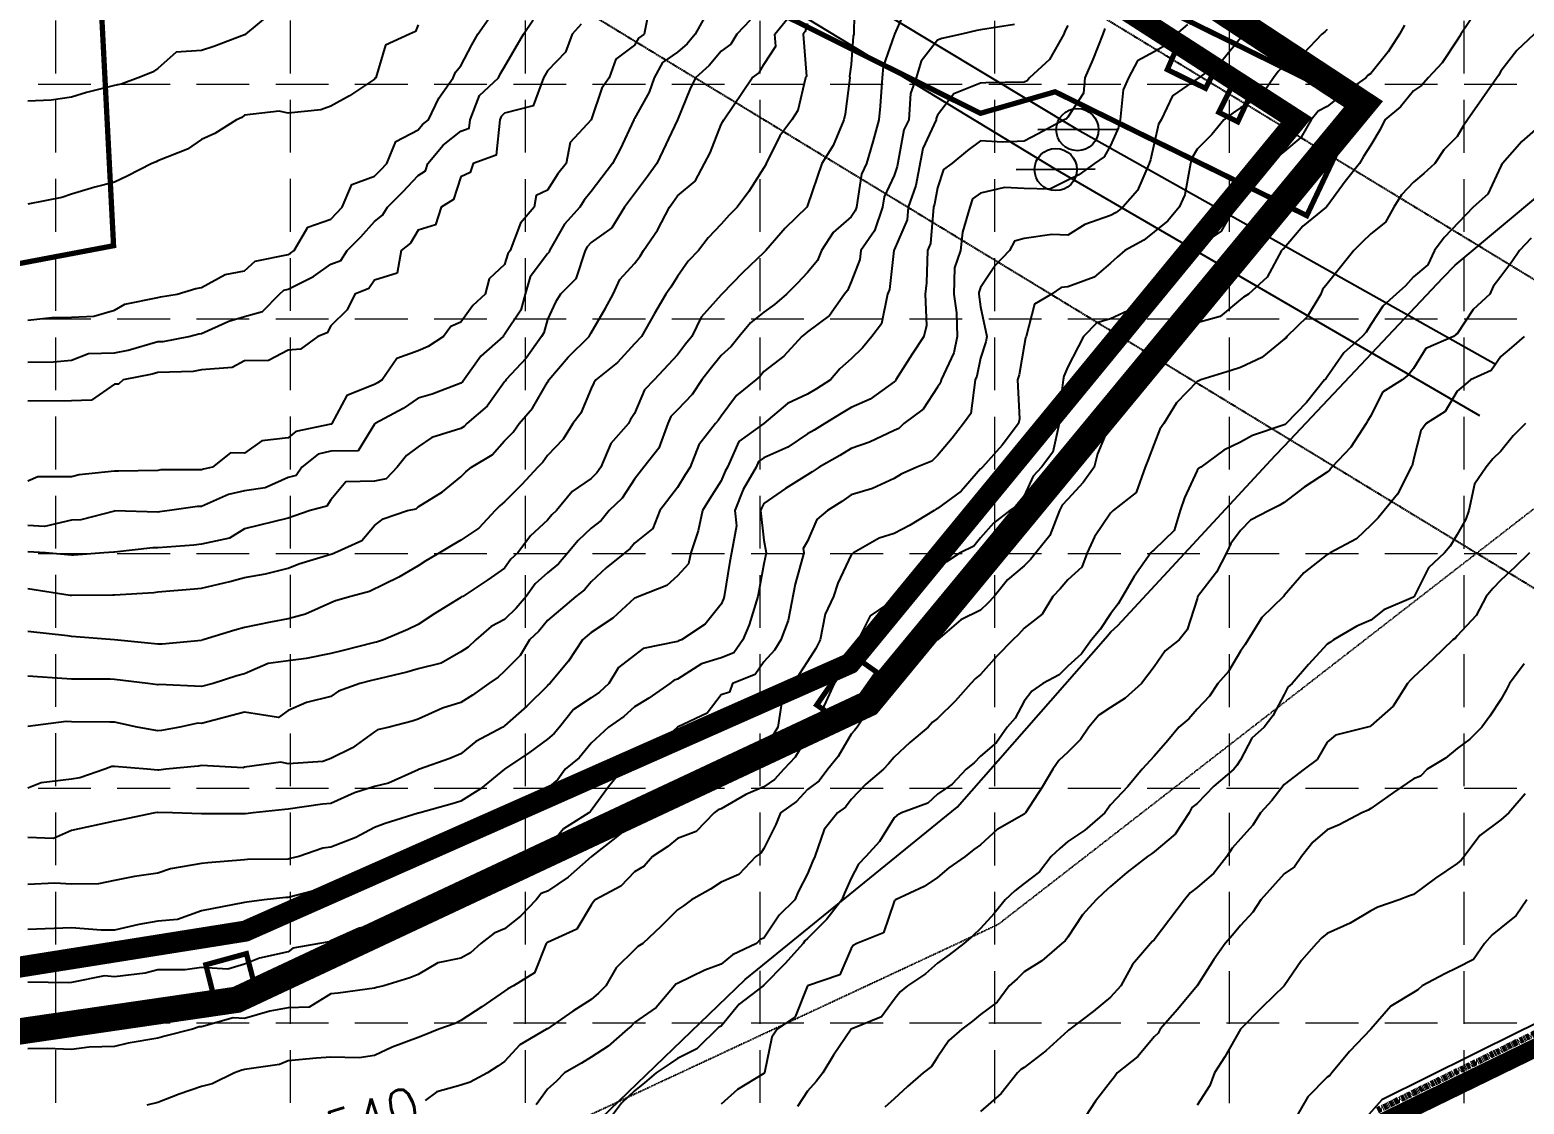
# Model space of a CAD drawing. Header units: inches. Extents: x 8135 to 11700, y -938 to 4760.
# Drawn here: x 10086 to 10652, y 1881 to 2288 of the extents above; entities that cross this region are included whole.
import ezdxf
from ezdxf.enums import TextEntityAlignment as Align

# ---------------------------------------------------------------- set-up
doc = ezdxf.new("R2010")
doc.units = ezdxf.units.IN
doc.header["$MEASUREMENT"] = 0
for name, pattern in [('DASHED', [0.75, 0.5, -0.25]), ('DASHED2', [0.375, 0.25, -0.125]), ('DOT2', [0.125, 0, -0.125]), ('HIDDEN', [0.375, 0.25, -0.125]), ('HIDDEN2', [0.1875, 0.125, -0.0625]), ('PHANTOM', [2.5, 1.25, -0.25, 0.25, -0.25, 0.25, -0.25])]:
    doc.linetypes.add(name, pattern=pattern)
for name, color, linetype in [('537-CONTOUR', 6, 'Continuous'), ('BNDY', 1, 'PHANTOM'), ('EC', 35, 'DASHED'), ('ESMT 1022-369', 7, 'HIDDEN'), ('EXCAVATION-LIMITS-W&M', 3, 'DOT2'), ('FENCE', 8, 'FENCELINE3'), ('FINAL-REMEDIATION-2-27-07', 31, 'HIDDEN2'), ('freeze', 7, 'Continuous'), ('GRID', 254, 'HIDDEN'), ('HATCH-1', 150, 'DASHED2'), ('LIMITS OF DISTURBANCE', 1, 'HIDDEN'), ('PH1-BNDY', 1, 'PHANTOM'), ('XCONC', 8, 'Continuous'), ('XELEC', 7, 'DASHED')]:
    doc.layers.add(name, color=color, linetype=linetype)
doc.styles.get("Standard").update_dxf_attribs({"font": 'ARIAL.TTF'})
doc.styles.add('Style-simple', font='simple.shx')
doc.linetypes.add('FENCELINE3', pattern='A,0.8,-0.1,["X",Standard,S=0.1,R=0,X=-0.05,Y=-0.05],-0.1', length=1)

# ---------------------------------------------------------------- blocks, each defined once
blk = doc.blocks.new('pp')
at = {"linetype": 'Continuous'}
blk.add_line((1.871, 0), (-1.871, 0), dxfattribs=at)
blk.add_circle((0, 0), 1, dxfattribs=at)

msp = doc.modelspace()

# ---------------------------------------------------------------- linework, layer by layer
msp.add_line((10164.01, 1920.1), (10162.93, 1923.95))
at = {"layer": '537-CONTOUR', "elevation": 537, "flags": 128}
msp.add_lwpolyline([(10288.4, 1862.07), (10356.49, 1927.77), (10361.21, 1931.59), (10436.81, 1993.09), (10493.03, 2057.08), (10495.05, 2059.48), (10497.64, 2061.93), (10522.88, 2089.17), (10557.28, 2126.29), (10560.77, 2129.99), (10620.76, 2193.54), (10625.37, 2198.33), (10691.84, 2253.86)], dxfattribs=at)
at = {"layer": 'BNDY', "lineweight": 200}
msp.add_line((10596.13, 1878.32), (11166.24, 2156.84), dxfattribs=at)
at = {"layer": 'EC', "color": 35, "linetype": 'Continuous'}
for p, q in [((10654.23, 2208.67, 537), (10649.82, 2203.91, 537)), ((10649.82, 2203.91, 537), (10646.83, 2199.69, 537)), ((10646.83, 2199.69, 537), (10642.67, 2194.1, 537)), ((10639.8, 2190.29, 537), (10638.48, 2187.41, 537)), ((10642.67, 2194.1, 537), (10639.8, 2190.29, 537)), ((10638.48, 2187.41, 537), (10632.17, 2181.59, 537)), ((10632.17, 2181.59, 537), (10626.17, 2172.43, 537)), ((10624.84, 2171.41, 537), (10614.27, 2166.81, 537)), ((10625.59, 2171.97, 537), (10624.84, 2171.41, 537)), ((10626.17, 2172.43, 537), (10625.59, 2171.97, 537)), ((10614.27, 2166.81, 537), (10609.67, 2159.21, 537)), ((10607.76, 2156.85, 537), (10605.34, 2154.91, 537)), ((10609.67, 2159.21, 537), (10607.76, 2156.85, 537)), ((10597.93, 2150.33, 537), (10593.42, 2141.3, 537)), ((10605.34, 2154.91, 537), (10597.93, 2150.33, 537)), ((10592.31, 2139.52, 537), (10591.67, 2138.41, 537)), ((10593.42, 2141.3, 537), (10592.31, 2139.52, 537)), ((10591.67, 2138.41, 537), (10585.94, 2129.4, 537)), ((10585.94, 2129.4, 537), (10578.72, 2121.91, 537)), ((10576.92, 2119.97, 537), (10568.22, 2114.25, 537)), ((10578, 2120.83, 537), (10576.92, 2119.97, 537)), ((10578.72, 2121.91, 537), (10578, 2120.83, 537)), ((10568.22, 2114.25, 537), (10560.67, 2108.5, 537)), ((10554.96, 2105.41, 537), (10547.87, 2101.83, 537)), ((10558.77, 2107.31, 537), (10554.96, 2105.41, 537)), ((10560.67, 2108.5, 537), (10558.77, 2107.31, 537)), ((10547.87, 2101.83, 537), (10544.17, 2097.85, 537)), ((10544.17, 2097.85, 537), (10540.49, 2092.99, 537)), ((10538.86, 2089.41, 537), (10535.01, 2082.08, 537)), ((10540.49, 2092.99, 537), (10538.86, 2089.41, 537)), ((10535.01, 2082.08, 537), (10527.86, 2072.73, 537)), ((10527.67, 2071.99, 537), (10523.94, 2060.2, 537)), ((10527.86, 2072.73, 537), (10527.67, 2071.99, 537)), ((10523.94, 2060.2, 537), (10520.94, 2056.41, 537)), ((10520.94, 2056.41, 537), (10515.53, 2052.24, 537)), ((10515.53, 2052.24, 537), (10511.42, 2046.26, 537)), ((10511.42, 2046.26, 537), (10506.66, 2039.91, 537)), ((10506.66, 2039.91, 537), (10500.47, 2034.36, 537)), ((10500.47, 2034.36, 537), (10494.92, 2030.8, 537)), ((10490.49, 2027.91, 537), (10486.66, 2023.41, 537)), ((10494.92, 2030.8, 537), (10490.49, 2027.91, 537)), ((10486.66, 2023.41, 537), (10483.48, 2018.68, 537)), ((10483.48, 2018.68, 537), (10478.67, 2013.94, 537)), ((10475.31, 2010.68, 537), (10473.08, 2007.41, 537)), ((10478.67, 2013.94, 537), (10475.31, 2010.68, 537)), ((10473.08, 2007.41, 537), (10468.95, 2000.64, 537)), ((10468.95, 2000.64, 537), (10462.74, 1990.91, 537)), ((10462.17, 1990.39, 537), (10451.94, 1984.64, 537)), ((10462.44, 1990.65, 537), (10462.17, 1990.39, 537)), ((10462.74, 1990.91, 537), (10462.44, 1990.65, 537)), ((10451.94, 1984.64, 537), (10445.67, 1978.85, 537)), ((10443.15, 1976.98, 537), (10439.84, 1974.41, 537)), ((10445.67, 1978.85, 537), (10443.15, 1976.98, 537)), ((10433.7, 1970.07, 537), (10429.42, 1966.48, 537)), ((10439.84, 1974.41, 537), (10433.7, 1970.07, 537)), ((10429.42, 1966.48, 537), (10424.3, 1963.03, 537)), ((10413.51, 1957.91, 537), (10413.14, 1957.69, 537)), ((10424.3, 1963.03, 537), (10413.51, 1957.91, 537)), ((10412.92, 1957.3, 537), (10408.9, 1945.5, 537)), ((10413.14, 1957.69, 537), (10412.92, 1957.3, 537)), ((10398.84, 1941.41, 537), (10397.39, 1940.71, 537)), ((10408.9, 1945.5, 537), (10398.84, 1941.41, 537)), ((10396.67, 1939.58, 537), (10392.45, 1929.51, 537)), ((10397.39, 1940.71, 537), (10396.67, 1939.58, 537)), ((10380.17, 1925.41, 537), (10375.43, 1913.66, 537)), ((10392.45, 1929.51, 537), (10380.17, 1925.41, 537)), ((10375.43, 1913.66, 537), (10368.6, 1908.91, 537)), ((10368.6, 1908.91, 537), (10366.63, 1905.96, 537)), ((10366.63, 1905.96, 537), (10363.88, 1892.41, 537)), ((10363.67, 1892.18, 537), (10353.64, 1886.1, 537)), ((10363.8, 1892.28, 537), (10363.67, 1892.18, 537)), ((10363.88, 1892.41, 537), (10363.8, 1892.28, 537)), ((10353.64, 1886.1, 537), (10347.42, 1880.51, 537))]:
    msp.add_line(p, q, dxfattribs=at)
at = {"layer": 'EC', "color": 35, "linetype": 'Continuous', "flags": 128}
for points, elevation in [([(10397.89, 2301.18), (10397.75, 2285.91), (10397.46, 2285.11), (10396.67, 2274.36), (10396.11, 2269.98), (10396.17, 2269.41), (10394.44, 2255.57), (10393.95, 2253.41), (10389.9, 2243.69), (10385.6, 2236.91), (10380.17, 2221.02), (10380.02, 2220.57), (10379.92, 2220.41), (10371.67, 2212.41), (10364.38, 2203.91), (10364.04, 2203.55), (10363.67, 2203.18), (10355.61, 2195.6), (10347.67, 2187.41), (10347.53, 2187.3), (10347.42, 2187.17), (10339.86, 2178.74), (10336.31, 2171.41), (10333.92, 2168.41), (10330.92, 2164.46), (10322.1, 2154.91), (10318.36, 2151.16), (10314.67, 2142.19), (10313.15, 2139.94), (10312.38, 2138.41), (10305.7, 2130.88), (10301.82, 2121.91), (10300.38, 2119.7), (10298.17, 2117.6), (10290.98, 2112.61), (10285.1, 2105.41), (10283.36, 2103.77), (10281.67, 2101.73), (10275.2, 2095.79), (10270.51, 2089.41), (10267.81, 2086.99), (10265.42, 2083.61), (10259.14, 2079.2), (10249.58, 2072.91), (10249.15, 2072.69), (10248.92, 2072.49), (10239.04, 2066.44), (10232.67, 2062.27), (10228.77, 2060.32), (10219.57, 2056.41), (10216.98, 2055.61), (10216.17, 2055.42), (10203.74, 2052.34), (10199.67, 2051.29), (10190.32, 2049.41), (10183.42, 2048.5), (10175.88, 2047.45), (10166.92, 2043.61), (10164.02, 2042.86), (10155.01, 2039.91), (10150.67, 2038.79), (10134.61, 2039.47), (10134.17, 2039.38), (10130.37, 2039.91), (10117.67, 2041.41), (10116.08, 2041.53), (10101.42, 2041.53), (10099.61, 2041.72), (10084.92, 2042.63)], 549), ([(10418.09, 2297.25), (10413.11, 2285.91), (10413.03, 2285.81), (10412.92, 2285.48), (10408.75, 2273.65), (10408.44, 2269.41), (10407.62, 2258.63), (10407.14, 2253.41), (10404.9, 2245.06), (10402.55, 2236.91), (10400.65, 2232.87), (10398.64, 2220.41), (10398.14, 2218.92), (10396.67, 2216.74), (10389.84, 2210.74), (10385.46, 2203.91), (10383.93, 2200.16), (10380.17, 2195.66), (10376.17, 2191.41), (10372.17, 2187.41), (10367.71, 2183.49), (10363.67, 2180.58), (10358.51, 2176.49), (10354.25, 2171.41), (10351.18, 2167.59), (10347.42, 2164.22), (10343.3, 2159.04), (10340.16, 2154.91), (10336.46, 2149.38), (10330.92, 2143.64), (10328.33, 2141.04), (10327.25, 2138.41), (10323.89, 2129.06), (10318.22, 2121.91), (10314.67, 2117.3), (10309.97, 2110.11), (10305.05, 2105.41), (10302.02, 2101.68), (10298.17, 2098.74), (10293.3, 2094.13), (10289.39, 2089.41), (10285.87, 2085.21), (10281.67, 2081.86), (10276.99, 2077.66), (10273.63, 2072.91), (10269.85, 2068.42), (10265.42, 2064.16), (10260.3, 2061.54), (10254.58, 2056.41), (10251.66, 2053.68), (10248.92, 2051.86), (10241.4, 2047.55), (10232.67, 2045.46), (10228.43, 2044.15), (10216.17, 2041.32), (10215.04, 2041.04), (10210.67, 2039.91), (10202.59, 2036.99), (10199.67, 2034.98), (10190.47, 2032.75), (10183.42, 2029.67), (10179.79, 2027.04), (10166.92, 2029), (10150.67, 2024.81), (10149.21, 2024.87), (10142.42, 2023.41), (10135.56, 2022.07), (10134.17, 2021.93), (10126.32, 2023.41), (10117.67, 2025.21), (10115.9, 2025.21), (10101.42, 2025.35), (10099.36, 2025.47), (10084.92, 2023.6)], 548), ([(10320.46, 2296.53), (10318.29, 2285.91), (10316.14, 2284.43), (10314.67, 2281.79), (10307.6, 2276.48), (10305.02, 2269.41), (10302.3, 2265.41), (10298.17, 2253.41), (10290.22, 2244.86), (10288.77, 2236.91), (10285.65, 2232.93), (10281.67, 2226.76), (10277.35, 2224.8), (10276.6, 2220.41), (10271.42, 2214.32), (10267.53, 2203.91), (10266.62, 2202.69), (10265.42, 2198.66), (10259.6, 2193.23), (10258.14, 2187.41), (10253.37, 2183.1), (10248.92, 2176.74), (10245.06, 2175.21), (10242.36, 2171.41), (10236.43, 2167.59), (10232.67, 2165.97), (10224.57, 2163.02), (10219.04, 2154.91), (10217.33, 2153.75), (10216.17, 2153.13), (10205.64, 2148.95), (10200, 2138.41), (10199.88, 2138.21), (10199.67, 2138.2), (10186.44, 2135.35), (10183.42, 2132.96), (10173.55, 2131.78), (10166.92, 2127.18), (10161.66, 2127.26), (10154.87, 2121.91), (10151.43, 2121.14), (10150.67, 2120.8), (10135.28, 2120.8), (10134.17, 2120.64), (10119.23, 2120.35), (10117.67, 2120.4), (10104.27, 2119.02), (10101.42, 2118.18), (10088.65, 2118.18), (10084.92, 2116.5)], 554), ([(10553.15, 2293.43), (10545.51, 2285.91), (10544.85, 2285.23), (10544.17, 2284.32), (10537.43, 2276.15), (10528.35, 2269.41), (10527.94, 2269.15), (10527.67, 2268.95), (10518.37, 2262.57), (10514.06, 2253.41), (10513.06, 2251.75), (10511.42, 2244.47), (10510.08, 2238.25), (10509.49, 2236.91), (10505.14, 2226.69), (10499.57, 2220.41), (10497.03, 2218.31), (10494.92, 2217.17), (10485.2, 2213.79), (10478.67, 2209.73), (10472.64, 2209.95), (10462.17, 2208.49), (10458.59, 2207.5), (10456.58, 2203.91), (10451.27, 2198.31), (10445.67, 2189.92), (10445.03, 2188.06), (10445.02, 2187.41), (10445.67, 2182.54), (10448.03, 2171.41), (10447.69, 2169.39), (10445.67, 2163.16), (10444.28, 2156.32), (10443.61, 2154.91), (10442.01, 2142.13), (10439.25, 2138.41), (10434.88, 2132.87), (10429.42, 2126.34), (10427.19, 2124.14), (10421.61, 2121.91), (10415.59, 2119.25), (10412.92, 2117.57), (10404.73, 2113.73), (10396.67, 2111.36), (10393.19, 2108.89), (10387.7, 2105.41), (10383.63, 2102.06), (10380.17, 2093.85), (10378.46, 2091.08), (10378.75, 2089.41), (10375.49, 2077.59), (10372.82, 2063.77), (10370.09, 2056.41), (10367.59, 2052.49), (10363.67, 2048.16), (10360.28, 2043.36), (10351.7, 2039.91), (10350.63, 2036.65), (10347.42, 2035.57), (10342.13, 2028.7), (10330.92, 2023.41), (10322.52, 2015.69), (10314.67, 2011.62), (10310.15, 2007.41), (10304.8, 2000.79), (10298.17, 1991.79), (10297.81, 1991.28), (10297.36, 1990.91), (10287.77, 1984.81), (10281.67, 1977.43), (10280, 1976.11), (10276.12, 1974.41), (10268.19, 1971.6), (10265.42, 1967.96), (10258.86, 1964.48), (10248.92, 1957.91), (10234.94, 1955.61), (10232.67, 1955.08), (10223.56, 1950.52), (10216.17, 1948.45), (10210.34, 1947.24), (10199.67, 1942.38), (10199.01, 1942.08), (10195.34, 1941.41), (10185.25, 1939.61), (10183.42, 1938.27), (10172.66, 1935.85), (10166.92, 1933.57), (10160.58, 1931.66), (10150.67, 1932.37), (10144.41, 1931.49), (10134.17, 1931.49), (10129.27, 1930.16), (10117.67, 1928.79), (10113.91, 1929.12), (10101.42, 1926.59), (10100.28, 1926.52), (10084.92, 1926.73)], 543), ([(10176.16, 2293.18), (10167.36, 2285.91), (10167.16, 2285.67), (10166.92, 2285.7), (10155.34, 2281.17), (10150.67, 2279.75), (10141.03, 2279.05), (10134.17, 2272.92), (10132.14, 2271.45), (10126.67, 2269.41), (10120.18, 2266.98), (10117.67, 2266.41), (10107.11, 2263.81), (10101.42, 2262.07), (10093.76, 2260.85), (10084.92, 2260.47)], 559), ([(10084.92, 2075.87), (10100.92, 2073.41), (10101.42, 2073.36), (10117.08, 2073.51), (10117.67, 2073.56), (10132.65, 2074.44), (10134.17, 2074.63), (10147.82, 2075.77), (10150.67, 2076.04), (10161.37, 2078.55), (10166.92, 2080.08), (10174.87, 2081.47), (10183.42, 2083.65), (10187.52, 2085.25), (10199.67, 2088.87), (10200.1, 2088.98), (10200.98, 2089.41), (10211.4, 2094.04), (10216.17, 2099.78), (10219.41, 2102.28), (10228.71, 2105.41), (10231.99, 2106.09), (10232.67, 2106.82), (10241.96, 2112.48), (10248.92, 2118.18), (10250.73, 2120.11), (10252.91, 2121.91), (10260.74, 2126.59), (10265.42, 2131.86), (10268.67, 2135.11), (10270.97, 2138.41), (10275.95, 2144.22), (10281.67, 2154.07), (10282.04, 2154.54), (10282.2, 2154.91), (10289.55, 2163.54), (10297.42, 2171.41), (10297.66, 2171.91), (10298.17, 2172.77), (10303.63, 2182.12), (10306.52, 2187.41), (10309.13, 2192.95), (10314.67, 2198.96), (10316.76, 2201.79), (10318.08, 2203.91), (10323.36, 2211.6), (10327.88, 2220.41), (10329.19, 2222.17), (10330.92, 2224.59), (10337.6, 2230.23), (10341.09, 2236.91), (10343.33, 2241), (10347.42, 2251.63), (10348.07, 2252.75), (10348.47, 2253.41), (10359.22, 2269.41), (10361.86, 2271.26), (10363.67, 2274.42), (10368.17, 2281.41), (10367.83, 2285.91), (10373.31, 2292.77)], 551), ([(10341.08, 2292.26), (10337.58, 2285.91), (10334.57, 2282.26), (10330.92, 2279.06), (10325.26, 2275.16), (10322.09, 2269.41), (10320.23, 2263.94), (10314.67, 2254), (10314.43, 2253.65), (10314.35, 2253.41), (10309.25, 2242.34), (10306.25, 2236.91), (10298.17, 2226.29), (10295.59, 2222.99), (10293.93, 2220.41), (10288.12, 2213.96), (10282.48, 2203.91), (10282.28, 2203.3), (10281.67, 2202.7), (10275.17, 2194.01), (10273.22, 2187.41), (10271.54, 2181.39), (10265.42, 2172.07), (10265.07, 2171.75), (10264.84, 2171.41), (10256.43, 2163.9), (10249.57, 2154.26), (10248.92, 2153.71), (10237.97, 2149.54), (10232.67, 2147.95), (10226.98, 2144.1), (10216.45, 2138.41), (10216.29, 2138.29), (10216.17, 2138.14), (10210, 2128.09), (10199.67, 2127.89), (10194.82, 2126.84), (10188.59, 2121.91), (10186.54, 2118.75), (10183.42, 2117.93), (10174.77, 2114.07), (10166.92, 2112.84), (10160.94, 2111.49), (10150.67, 2106.94), (10149.15, 2106.94), (10138.57, 2105.41), (10134.69, 2104.91), (10134.17, 2104.87), (10117.82, 2105.27), (10117.67, 2105.25), (10104.92, 2101.96), (10101.42, 2101.74), (10091.15, 2099.37), (10084.92, 2099.75)], 553), ([(10084.92, 2177.56), (10094.03, 2178.58), (10101.42, 2178.67), (10109.91, 2179.05), (10117.67, 2181.38), (10121.61, 2183.59), (10134.17, 2186.17), (10135.19, 2186.43), (10141.39, 2187.41), (10148.49, 2189.59), (10150.67, 2189.89), (10159.59, 2194.86), (10166.92, 2196.18), (10170.97, 2199.87), (10183.42, 2202.46), (10184.38, 2202.94), (10185.78, 2203.91), (10190.95, 2212.77), (10199.67, 2215.83), (10201.93, 2218.16), (10203.97, 2220.41), (10207.62, 2228.96), (10216.17, 2232.13), (10218.59, 2234.49), (10220.82, 2236.91), (10224.31, 2245.27), (10232.67, 2249.63), (10234.38, 2251.68), (10236.6, 2253.41), (10240.49, 2261.71), (10246.01, 2269.41), (10246.87, 2271.49), (10248.92, 2273.94), (10252.97, 2281.87), (10255.35, 2285.91), (10259.48, 2291.85)], 557), ([(10633.66, 2294.92), (10627.57, 2285.91), (10627.06, 2285.03), (10626.17, 2283.66), (10620.53, 2275.06), (10615.17, 2269.41), (10612.72, 2266.46), (10609.67, 2264.43), (10604.66, 2258.35), (10598.84, 2253.41), (10596.98, 2249.8), (10593.42, 2243.79), (10590.76, 2239.57), (10589.16, 2236.91), (10583.75, 2230.09), (10576.92, 2220.79), (10576.74, 2220.6), (10576.59, 2220.41), (10567.77, 2213.21), (10560.67, 2204.88), (10560.14, 2204.44), (10559.7, 2203.91), (10554.2, 2193.88), (10547.21, 2187.41), (10545.3, 2186.32), (10544.17, 2185.34), (10536.42, 2178.93), (10527.67, 2176.54), (10524.37, 2174.66), (10517.26, 2171.41), (10513.46, 2169.35), (10511.42, 2167.43), (10504.44, 2161.89), (10501.34, 2154.91), (10499.01, 2150.82), (10494.92, 2138.98), (10494.75, 2138.59), (10494.72, 2138.41), (10489.99, 2126.92), (10488.65, 2121.91), (10484.49, 2116.01), (10478.67, 2109.7), (10476.58, 2107.5), (10475.63, 2105.41), (10471.87, 2096.01), (10466.66, 2089.41), (10464.64, 2086.94), (10462.17, 2084.44), (10455.85, 2079.24), (10450.8, 2072.91), (10448.37, 2070.22), (10445.67, 2067.64), (10438.23, 2063.97), (10429.42, 2056.41), (10417.94, 2051.4), (10412.92, 2046.51), (10410.94, 2041.93), (10409.41, 2039.91), (10404.59, 2031.87), (10398.96, 2023.41), (10397.96, 2022.14), (10396.67, 2020.74), (10391.7, 2012.23), (10387.9, 2007.41), (10384.55, 2003.04), (10380.17, 1999.77), (10375.92, 1995.16), (10369.91, 1990.91), (10368.12, 1986.46), (10363.67, 1977.45), (10362.5, 1975.6), (10360.6, 1974.41), (10354.2, 1967.54), (10347.42, 1964.7), (10343.35, 1961.99), (10336.25, 1957.91), (10333.18, 1955.65), (10330.92, 1954.16), (10324.57, 1947.86), (10317.77, 1941.41), (10315.84, 1940.27), (10314.67, 1939), (10307.74, 1932.14), (10303.76, 1925.41), (10301.03, 1922.56), (10298.17, 1920.21), (10291.3, 1915.79), (10281.67, 1909.14), (10281.53, 1909.06), (10281.32, 1908.91), (10271.18, 1903.06), (10265.42, 1896.74), (10262.86, 1894.97), (10258.99, 1892.41), (10252.42, 1888.91), (10248.92, 1887.72), (10239.78, 1885.19), (10235.41, 1881.98)], 540), ([(10084.92, 2161.7), (10094.55, 2161.79), (10101.42, 2162.34), (10107.82, 2164.92), (10117.67, 2165.18), (10122.87, 2166.21), (10134.17, 2169.42), (10136.11, 2169.48), (10145.86, 2171.41), (10149.66, 2172.39), (10150.67, 2172.55), (10161.02, 2177.23), (10166.92, 2178.97), (10173.76, 2180.78), (10180.22, 2187.41), (10181.89, 2188.94), (10183.42, 2189.26), (10193.07, 2194.12), (10199.67, 2198.71), (10203.4, 2200.18), (10205.88, 2203.91), (10210.94, 2209.14), (10216.17, 2214.91), (10219.24, 2217.34), (10221.06, 2220.41), (10226.92, 2226.16), (10232.67, 2232.39), (10235.44, 2234.11), (10236.38, 2236.91), (10242.11, 2243.82), (10248.92, 2249.11), (10252.08, 2250.25), (10252.4, 2253.41), (10255.95, 2262.6), (10263.11, 2269.41), (10263.89, 2270.94), (10265.42, 2273.54), (10272.61, 2285.91), (10276.29, 2291.38)], 556), ([(10358.43, 2291.24), (10353.35, 2285.91), (10351.17, 2282.11), (10347.42, 2279.49), (10342.86, 2273.97), (10337.67, 2269.41), (10335.6, 2264.87), (10330.92, 2253.41), (10323.13, 2236.91), (10319.58, 2231.93), (10314.67, 2225.38), (10310.89, 2220.41), (10306, 2212.58), (10298.17, 2206.99), (10296.71, 2205.37), (10295.89, 2203.91), (10292.4, 2193.18), (10286.56, 2187.41), (10284.77, 2184.41), (10281.67, 2177.81), (10280.28, 2172.79), (10279.37, 2171.41), (10273.55, 2163.16), (10265.91, 2154.91), (10265.73, 2154.6), (10265.42, 2154.24), (10258.84, 2144.99), (10251.14, 2138.41), (10250.1, 2137.24), (10248.92, 2136.54), (10237.92, 2133.08), (10232.67, 2129.62), (10228.34, 2126.25), (10224.75, 2121.91), (10220.61, 2117.47), (10216.17, 2116.55), (10205.31, 2116.28), (10199.67, 2109.54), (10198.06, 2107.05), (10191.83, 2105.41), (10185.6, 2103.27), (10183.42, 2102.59), (10166.92, 2098.45), (10161.23, 2095.02), (10150.67, 2092.7), (10147.69, 2092.31), (10134.17, 2091.31), (10132.17, 2091.36), (10117.67, 2089.72), (10117.42, 2089.66), (10113.61, 2089.41), (10102.31, 2088.51), (10101.42, 2088.5), (10091.52, 2089.41), (10084.92, 2089.81)], 552), ([(10380.17, 2289.91), (10379.23, 2286.86), (10378.47, 2285.91), (10379.71, 2269.87), (10379.42, 2269.41), (10376.47, 2257), (10374.17, 2253.41), (10369.65, 2247.44), (10364.52, 2236.91), (10364.3, 2236.28), (10363.67, 2235.3), (10357.89, 2226.28), (10353.48, 2220.41), (10350.43, 2217.36), (10347.42, 2213.93), (10342.59, 2208.75), (10338.92, 2203.91), (10334.95, 2199.88), (10330.92, 2194.13), (10328.37, 2190), (10326.46, 2187.41), (10322.15, 2180.05), (10317.28, 2171.41), (10314.67, 2168.59), (10308.14, 2161.45), (10300.03, 2154.91), (10299.28, 2153.8), (10298.17, 2151.61), (10294.26, 2142.32), (10291.23, 2138.41), (10287.67, 2132.41), (10281.67, 2126.31), (10279.88, 2123.73), (10278.06, 2121.91), (10271.97, 2115.26), (10265.42, 2108.71), (10263.62, 2107.21), (10261.92, 2105.41), (10255.73, 2098.81), (10248.92, 2094.17), (10245.84, 2092.44), (10240.8, 2089.41), (10235.65, 2086.39), (10232.67, 2084.44), (10225.42, 2080.16), (10214.33, 2074.76), (10207.24, 2072.91), (10201.42, 2071.17), (10199.67, 2070.49), (10190.04, 2066.19), (10183.42, 2064.37), (10176.73, 2063.11), (10166.92, 2061.12), (10163.25, 2060.15), (10151.32, 2056.41), (10150.81, 2056.28), (10150.67, 2056.23), (10135.79, 2054.79), (10134.17, 2054.87), (10117.67, 2056.41), (10101.42, 2057.67), (10099.91, 2057.93), (10084.92, 2059.61)], 550), ([(10294.39, 2289.69), (10291.02, 2285.91), (10288.54, 2279.05), (10281.67, 2272.06), (10280.13, 2269.41), (10276.26, 2258.74), (10265.42, 2255.92), (10264.12, 2254.68), (10263.63, 2253.41), (10262.27, 2240.07), (10253.53, 2236.91), (10252.4, 2233.44), (10248.92, 2231.83), (10246.06, 2223.32), (10241.36, 2220.41), (10239.3, 2213.68), (10232.67, 2211.59), (10229.82, 2206.77), (10226.22, 2203.91), (10224.73, 2195.35), (10216.17, 2192.73), (10214.05, 2189.54), (10208.67, 2187.41), (10205.77, 2181.5), (10199.67, 2175.41), (10198.29, 2172.77), (10194.67, 2171.41), (10188.14, 2166.62), (10183.42, 2166.2), (10176.03, 2162.31), (10166.92, 2162.09), (10162.3, 2159.61), (10150.67, 2158.73), (10147.49, 2158.1), (10134.17, 2157.72), (10131.99, 2157.1), (10120.97, 2154.91), (10119.25, 2153.34), (10117.67, 2153.34), (10109.02, 2147.2), (10101.42, 2147.05), (10084.92, 2146.9)], 555), ([(10524.11, 2289.53), (10519.8, 2285.91), (10515.61, 2281.66), (10511.42, 2279.23), (10505.08, 2275.76), (10501.72, 2269.41), (10499.66, 2264.82), (10498.49, 2253.41), (10497.86, 2250.48), (10494.92, 2243.75), (10492.5, 2239.37), (10488.79, 2236.91), (10482.89, 2232.63), (10478.67, 2230.58), (10471.86, 2227.22), (10462.17, 2227.48), (10454.77, 2227.81), (10445.67, 2225.72), (10442.6, 2223.53), (10441.61, 2220.41), (10438.84, 2210.85), (10438.11, 2203.91), (10435.85, 2197.38), (10435.62, 2187.41), (10436.57, 2180.37), (10436.87, 2171.41), (10435.59, 2165.15), (10430.71, 2154.91), (10430.57, 2153.75), (10429.42, 2152.21), (10424, 2143.84), (10416.67, 2138.41), (10414.79, 2136.55), (10412.92, 2135.8), (10403.64, 2131.34), (10396.67, 2128.98), (10392.33, 2126.25), (10384.5, 2121.91), (10381.97, 2120.11), (10371.87, 2113.72), (10363.67, 2108.07), (10362.71, 2106.39), (10362.31, 2105.41), (10363.67, 2094.21), (10364.53, 2089.41), (10364.34, 2088.74), (10363.67, 2085.29), (10361.7, 2074.92), (10361.37, 2072.91), (10358.03, 2062.14), (10355.62, 2056.41), (10352.19, 2051.57), (10347.42, 2049.65), (10340, 2047.33), (10330.92, 2041.49), (10329.63, 2041.23), (10327.99, 2039.91), (10320.09, 2034.41), (10314.67, 2031.13), (10310.62, 2027.47), (10304.73, 2023.41), (10298.17, 2017.3), (10293.72, 2011.73), (10288.36, 2007.41), (10285.59, 2003.5), (10281.67, 2000.28), (10276.87, 1995.79), (10269.27, 1990.91), (10267.1, 1989.21), (10265.42, 1988.47), (10257.12, 1982.72), (10248.92, 1980.29), (10244.23, 1979.17), (10234.75, 1974.41), (10233.59, 1973.48), (10232.67, 1973.36), (10216.17, 1967.21), (10209.55, 1964.54), (10199.67, 1963.08), (10195.58, 1962.06), (10183.42, 1958.79), (10182.56, 1958.78), (10174.42, 1957.91), (10167.8, 1957.03), (10166.92, 1956.89), (10150.67, 1953.84), (10141.52, 1950.56), (10134.17, 1949.83), (10126.92, 1948.66), (10117.67, 1946.5), (10112.71, 1946.45), (10101.42, 1947.34), (10084.92, 1946.7)], 544), ([(10458.56, 2289.52), (10445.67, 2287.5), (10444.33, 2287.27), (10438.45, 2285.91), (10431.03, 2284.28), (10429.42, 2283.62), (10423.15, 2275.69), (10421.24, 2269.41), (10419.11, 2263.41), (10418.46, 2253.41), (10416.68, 2249.66), (10414.13, 2235.71), (10412.92, 2232.39), (10409.12, 2224.28), (10408.49, 2220.41), (10405.5, 2211.45), (10400.4, 2203.91), (10400.01, 2200.52), (10396.67, 2192.12), (10395.31, 2188.78), (10394.17, 2187.41), (10388.49, 2179.35), (10380.17, 2173.12), (10379.25, 2172.31), (10378.01, 2171.41), (10371.15, 2163.94), (10363.67, 2158.16), (10362.24, 2156.37), (10360.61, 2154.91), (10353.26, 2148.99), (10347.42, 2141.12), (10346.34, 2139.5), (10345.29, 2138.41), (10338.96, 2130.38), (10335.72, 2121.91), (10333.87, 2118.96), (10330.92, 2114.15), (10324.2, 2105.41), (10321.58, 2098.61), (10314.67, 2093.05), (10313.02, 2091.01), (10310.92, 2089.41), (10303.86, 2083.72), (10298.17, 2078.48), (10295.64, 2075.45), (10292.45, 2072.91), (10286.6, 2067.98), (10281.67, 2063.72), (10278.36, 2059.78), (10274.86, 2056.41), (10271.27, 2050.47), (10265.42, 2044.53), (10263.03, 2042.3), (10259.45, 2039.91), (10253.32, 2035.52), (10248.92, 2032.73), (10241.9, 2030.55), (10232.67, 2026.41), (10230.45, 2025.63), (10221.67, 2023.41), (10217.26, 2022.35), (10216.17, 2021.57), (10207.85, 2015.48), (10199.67, 2011.47), (10196.63, 2010.41), (10183.42, 2009.54), (10180.67, 2010.08), (10166.92, 2008.17), (10166.4, 2007.93), (10150.67, 2008.86), (10149.43, 2008.62), (10137.17, 2007.41), (10134.5, 2007.08), (10134.17, 2007.09), (10130.05, 2007.41), (10117.67, 2008.42), (10116.64, 2008.43), (10114.06, 2007.41), (10104.58, 2004.2), (10101.42, 2003.68), (10090, 2002.33), (10084.92, 2000.28)], 547), ([(10232.67, 2289.45), (10231.66, 2286.92), (10229.37, 2285.91), (10220.3, 2281.79), (10216.62, 2269.41), (10216.38, 2269.21), (10216.17, 2268.86), (10206.75, 2262.55), (10199.67, 2258.57), (10195.81, 2257.22), (10183.42, 2255.94), (10180.01, 2256.72), (10166.92, 2255.26), (10165.97, 2254.35), (10163.88, 2253.41), (10155.7, 2248.3), (10150.67, 2246.01), (10145.29, 2242.3), (10134.17, 2237.85), (10133.51, 2237.57), (10131.82, 2236.91), (10122.5, 2232.08), (10117.67, 2229.84), (10110.25, 2227.95), (10101.42, 2225.3), (10097.76, 2224.08), (10084.92, 2221.51)], 558), ([(10478.67, 2289.21), (10477.62, 2286.97), (10477.16, 2285.91), (10471.83, 2276.25), (10464.24, 2269.41), (10463.36, 2268.26), (10462.17, 2267.68), (10447.65, 2267.49), (10445.67, 2267.38), (10435.6, 2263.33), (10429.42, 2255.27), (10428.93, 2253.89), (10428.9, 2253.41), (10423.76, 2242.58), (10421.21, 2228.62), (10418.23, 2220.41), (10417.83, 2215.5), (10412.92, 2204.2), (10412.85, 2203.98), (10412.8, 2203.91), (10411.14, 2189.22), (10410.42, 2187.41), (10408.11, 2176.15), (10404.46, 2171.41), (10400.92, 2167.09), (10396.67, 2162.91), (10392.42, 2159.17), (10388.91, 2154.91), (10383.55, 2151.54), (10380.17, 2149.51), (10372.59, 2145.99), (10363.67, 2138.41), (10354.12, 2131.61), (10349.82, 2121.91), (10348.94, 2120.37), (10347.42, 2116.65), (10343.09, 2109.74), (10340.44, 2105.41), (10338.8, 2097.77), (10335.99, 2089.41), (10335.12, 2085.22), (10330.92, 2080.74), (10326.9, 2077), (10316.25, 2072.91), (10315.17, 2072.41), (10314.67, 2072.26), (10306.48, 2064.6), (10298.17, 2059.19), (10296.67, 2057.92), (10294.92, 2056.41), (10289.66, 2048.42), (10282.63, 2039.91), (10282.05, 2039.53), (10281.67, 2039.05), (10273.87, 2031.33), (10265.42, 2023.82), (10265.19, 2023.65), (10264.81, 2023.41), (10254.57, 2017.94), (10248.92, 2013.26), (10244.72, 2011.55), (10233.2, 2007.41), (10232.8, 2007.28), (10232.67, 2007.25), (10221.41, 2002.18), (10216.17, 2000.87), (10208.58, 1998.51), (10199.67, 1994.4), (10196.42, 1994.21), (10183.42, 1992.29), (10182.17, 1992.17), (10170.22, 1990.91), (10167.27, 1990.56), (10166.92, 1990.56), (10151.02, 1990.56), (10150.67, 1990.53), (10139.67, 1990.91), (10134.17, 1991.07), (10134, 1991.08), (10133, 1990.91), (10120.32, 1988.26), (10117.67, 1987.8), (10101.42, 1984.21), (10094.59, 1981.24), (10084.92, 1981.62)], 546), ([(10492.79, 2288.08), (10492.02, 2285.91), (10488.2, 2276.24), (10485.23, 2269.41), (10484.63, 2263.54), (10478.67, 2254.43), (10478.23, 2253.84), (10477.34, 2253.41), (10467.47, 2248.12), (10462.17, 2245.4), (10454.15, 2244.94), (10445.67, 2245.47), (10440.78, 2241.88), (10434.75, 2236.91), (10431.62, 2234.68), (10429.42, 2227.74), (10428.29, 2221.54), (10427.88, 2220.41), (10426.75, 2206.59), (10425.59, 2203.91), (10425.21, 2191.63), (10424.67, 2187.41), (10425.19, 2175.52), (10424.22, 2171.41), (10419.72, 2164.62), (10413.63, 2154.91), (10413.35, 2154.48), (10412.92, 2154.17), (10403.9, 2147.58), (10396.67, 2144.52), (10392.92, 2142.16), (10386.67, 2138.41), (10382.68, 2135.9), (10380.17, 2134.51), (10372.64, 2129.44), (10363.67, 2125.42), (10361.64, 2123.97), (10360.73, 2121.91), (10355.82, 2113.38), (10352.58, 2105.41), (10353.28, 2099.64), (10351.36, 2089.41), (10350.72, 2086.07), (10348.58, 2072.91), (10348.3, 2072.02), (10347.42, 2069.94), (10341.44, 2062.4), (10332.39, 2056.41), (10331.27, 2056.06), (10330.92, 2055.84), (10317.85, 2053.18), (10314.67, 2050.62), (10308.56, 2046.02), (10304.97, 2039.91), (10301.4, 2036.68), (10298.17, 2034.46), (10291.48, 2030.1), (10286.22, 2023.41), (10284.23, 2020.93), (10281.67, 2018.86), (10275.02, 2013.96), (10265.42, 2007.41), (10256.28, 2000.05), (10248.92, 1995.38), (10245.6, 1994.29), (10233.28, 1990.91), (10232.79, 1990.79), (10232.67, 1990.74), (10220.17, 1986.92), (10216.17, 1985.35), (10209.07, 1981.52), (10199.67, 1977.91), (10196.65, 1977.48), (10187.49, 1974.41), (10184.22, 1973.6), (10183.42, 1973.39), (10168.08, 1973.25), (10166.92, 1973.13), (10153.02, 1972.03), (10150.67, 1971.66), (10138.89, 1969.7), (10134.17, 1968.05), (10125.32, 1966.77), (10117.67, 1965.22), (10111.62, 1964.05), (10101.42, 1963.94), (10095.12, 1964.21), (10084.92, 1963.73)], 545), ([(10576.92, 2287.68), (10576.08, 2286.77), (10574.93, 2285.91), (10567.95, 2278.52), (10560.67, 2274.09), (10558.38, 2271.71), (10556.67, 2269.41), (10551.71, 2262.1), (10544.17, 2257.95), (10541.36, 2256.14), (10537.76, 2253.41), (10533.23, 2247.85), (10527.67, 2242.3), (10525.66, 2238.96), (10525.2, 2236.91), (10523.09, 2225.07), (10520.9, 2220.41), (10516.59, 2215.16), (10511.42, 2211.01), (10507.54, 2207.8), (10500.32, 2203.91), (10497.4, 2201.44), (10494.92, 2199.12), (10488.65, 2193.78), (10478.67, 2190.16), (10476.22, 2189.87), (10472.6, 2187.41), (10466.1, 2183.61), (10462.99, 2171.41), (10462.75, 2170.83), (10462.17, 2167.94), (10460.29, 2156.8), (10459.67, 2154.91), (10460.42, 2140.17), (10460.06, 2138.41), (10453.86, 2130.22), (10446.36, 2121.91), (10446.09, 2121.49), (10445.67, 2121.2), (10438.37, 2112.83), (10429.42, 2106.18), (10428.89, 2105.94), (10428.05, 2105.41), (10418.78, 2099.73), (10412.92, 2096.72), (10407.25, 2095), (10397.51, 2089.41), (10397.01, 2089.07), (10396.67, 2088.61), (10391.69, 2077.9), (10390.04, 2072.91), (10386.87, 2066.22), (10384.89, 2056.41), (10383.36, 2053.22), (10380.17, 2048.28), (10376.91, 2043.17), (10373.96, 2039.91), (10370.41, 2033.17), (10368.91, 2023.41), (10366.97, 2020.21), (10363.67, 2016.63), (10355.92, 2015.05), (10347.42, 2008.68), (10346.64, 2008.17), (10345.59, 2007.41), (10335.32, 2003.01), (10330.92, 1999.91), (10324.83, 1997.1), (10319.62, 1990.91), (10316.85, 1988.7), (10314.67, 1987.26), (10307.53, 1981.55), (10298.39, 1974.41), (10298.29, 1974.3), (10298.17, 1974.24), (10289.56, 1966.52), (10281.67, 1961.24), (10279.24, 1960.38), (10277.37, 1957.91), (10271.51, 1951.74), (10265.42, 1946.97), (10261.52, 1945.31), (10256.45, 1941.41), (10252.56, 1937.88), (10248.92, 1935.86), (10240.17, 1934.03), (10232.67, 1929.62), (10229.58, 1928.41), (10219.65, 1925.41), (10216.89, 1924.69), (10216.17, 1924.45), (10202.42, 1922.66), (10199.67, 1922.35), (10191.4, 1917.31), (10183.42, 1917.01), (10176.59, 1915.74), (10166.92, 1913.04), (10162.65, 1913.25), (10150.67, 1909.8), (10149.78, 1909.8), (10147.2, 1908.91), (10136.78, 1906.3), (10134.17, 1905.52), (10122.92, 1903.67), (10117.67, 1902.45), (10108.06, 1902.17), (10101.42, 1901.31), (10092.23, 1901.61), (10084.92, 1901.49)], 542), ([(10606.27, 2289.36), (10604.39, 2285.91), (10600.07, 2279.17), (10593.42, 2271.01), (10592.43, 2270.4), (10591.56, 2269.41), (10583.08, 2263.44), (10576.92, 2258.51), (10573.52, 2256.76), (10570.87, 2253.41), (10567.07, 2246.92), (10560.67, 2241.44), (10558.19, 2239.39), (10555.96, 2236.91), (10550.81, 2230.27), (10544.17, 2224.08), (10542.42, 2222.17), (10541.97, 2220.41), (10536.84, 2211.24), (10527.67, 2205.09), (10527.15, 2204.45), (10526.48, 2203.91), (10520.73, 2194.46), (10511.42, 2187.92), (10511.15, 2187.69), (10510.86, 2187.41), (10501.43, 2181.1), (10494.92, 2178.08), (10489.77, 2176.49), (10484.61, 2171.41), (10482.61, 2167.42), (10478.67, 2159.91), (10477.23, 2156.36), (10476.94, 2154.91), (10475.28, 2141.8), (10475.43, 2138.41), (10473.09, 2127.49), (10468.82, 2121.91), (10465.58, 2118.5), (10462.17, 2111.03), (10459.96, 2107.63), (10456.79, 2105.41), (10450.58, 2100.65), (10445.67, 2095.06), (10443.11, 2091.94), (10437.98, 2089.41), (10432.77, 2086.01), (10429.42, 2084.09), (10422.82, 2079.51), (10414.99, 2072.91), (10413.86, 2071.98), (10412.92, 2071.7), (10403.91, 2065.56), (10399.35, 2056.41), (10398.54, 2054.52), (10396.67, 2052.07), (10392.74, 2043.85), (10390.2, 2039.91), (10387.09, 2032.99), (10382.66, 2023.41), (10381.76, 2021.87), (10380.17, 2019.85), (10375.44, 2012.01), (10371.2, 2007.41), (10367.59, 2003.49), (10363.67, 2000.72), (10356.84, 1997.85), (10347.42, 1992.48), (10346.32, 1992.01), (10344.76, 1990.91), (10337.96, 1983.88), (10330.92, 1981.16), (10327.2, 1978.19), (10321.49, 1974.41), (10318.32, 1970.71), (10314.67, 1968.53), (10309.43, 1963.15), (10299.76, 1957.91), (10299.02, 1957.06), (10298.17, 1955.99), (10292.77, 1946.82), (10281.67, 1941.82), (10281.47, 1941.61), (10281.22, 1941.41), (10276.75, 1930.26), (10268.85, 1925.41), (10266.62, 1924.2), (10265.42, 1923.31), (10256.86, 1917.47), (10248.92, 1912.26), (10246.77, 1911.1), (10240.47, 1908.91), (10234.92, 1906.63), (10232.67, 1905.77), (10222.89, 1902.2), (10216.17, 1898.95), (10210.42, 1898.16), (10199.67, 1898.32), (10194.18, 1897.99), (10183.42, 1896.98), (10180.23, 1895.6), (10166.92, 1893.63), (10165.97, 1893.38), (10163.17, 1892.41), (10154.74, 1888.29), (10150.67, 1887.25), (10142.23, 1884.35), (10134.17, 1881.23), (10129.94, 1880.14)], 541), ([(10655.31, 2285.91), (10648.79, 2279.7), (10642.67, 2271.82), (10641.79, 2270.29), (10641.22, 2269.41), (10630.06, 2253.41), (10628.49, 2251.09), (10626.17, 2247.12), (10621.07, 2242.02), (10617.76, 2236.91), (10613.53, 2233.06), (10609.67, 2229.8), (10605.13, 2225.02), (10602.23, 2220.41), (10599.08, 2214.66), (10593.42, 2210.2), (10590.2, 2207.13), (10587.04, 2203.91), (10576.92, 2191.37), (10575.14, 2189.23), (10574.52, 2187.41), (10569.43, 2178.79), (10561.71, 2171.41), (10561.28, 2170.79), (10560.67, 2170.31), (10552.2, 2163.39), (10544.17, 2159.59), (10540.56, 2158.52), (10529.11, 2154.91), (10528.09, 2154.49), (10527.67, 2154.29), (10519.93, 2146.27), (10515.12, 2138.41), (10513.6, 2136.2), (10511.42, 2130.68), (10509.01, 2124.33), (10508.04, 2121.91), (10504.56, 2112.27), (10495.91, 2105.41), (10495.39, 2104.96), (10494.92, 2104.49), (10488.8, 2095.44), (10486.08, 2089.41), (10484, 2084), (10478.67, 2079.16), (10475.87, 2075.72), (10473.1, 2072.91), (10468.97, 2066.12), (10462.17, 2060.84), (10460.07, 2058.52), (10457.87, 2056.41), (10451.86, 2050.22), (10445.67, 2043.26), (10443.8, 2041.81), (10442.03, 2039.91), (10436.07, 2033.16), (10429.42, 2026.65), (10427.51, 2025.32), (10425.79, 2023.41), (10418.94, 2017.58), (10412.92, 2012.06), (10410.86, 2009.44), (10408.98, 2007.41), (10402.28, 2001.72), (10396.67, 1995.95), (10394.49, 1993.1), (10391.56, 1990.91), (10386.49, 1984.59), (10382.95, 1974.41), (10382.1, 1972.48), (10380.17, 1967.81), (10376.79, 1961.29), (10375.35, 1957.91), (10369.37, 1952.21), (10363.67, 1943.41), (10362.18, 1942.93), (10360.79, 1941.41), (10351.78, 1937.12), (10347.42, 1933.62), (10341.3, 1931.35), (10330.92, 1926.32), (10330.34, 1925.98), (10329.82, 1925.41), (10322.8, 1917.16), (10314.67, 1911.45), (10313.43, 1910.15), (10311.92, 1908.91), (10304.62, 1902.46), (10298.17, 1898.33), (10294.54, 1896.05), (10288.13, 1892.41), (10284.94, 1889.15), (10281.67, 1886.22), (10277.4, 1880.25)], 539), ([(10658.92, 2252.46), (10650.72, 2245.25), (10643.31, 2236.91), (10643.1, 2236.48), (10642.67, 2235.91), (10637.8, 2225.28), (10632.24, 2220.41), (10621.19, 2208.89), (10617.63, 2203.91), (10615.04, 2198.54), (10609.67, 2194.01), (10606.56, 2190.57), (10603.03, 2187.41), (10598.02, 2182.89), (10593.42, 2175.85), (10591.74, 2173.04), (10590.19, 2171.41), (10583.19, 2165.15), (10576.92, 2156.04), (10576.47, 2155.37), (10575.89, 2154.91), (10569.09, 2146.37), (10561.43, 2138.41), (10561.01, 2138.07), (10560.67, 2137.89), (10548.69, 2133.89), (10544.17, 2131.38), (10537.78, 2128.3), (10529.13, 2121.91), (10528.25, 2121.33), (10527.67, 2120.57), (10522.95, 2110.21), (10521.32, 2105.41), (10519.05, 2097.91), (10511.42, 2090.53), (10510.81, 2090.01), (10510.22, 2089.41), (10503.88, 2080.46), (10499.4, 2072.91), (10497.79, 2070.04), (10494.92, 2066.31), (10490.98, 2060.41), (10487.7, 2056.41), (10483.92, 2051.09), (10478.67, 2046.51), (10475.44, 2043.15), (10469.25, 2039.91), (10465.05, 2037.03), (10462.17, 2033.22), (10458.84, 2026.74), (10455.81, 2023.41), (10451.69, 2017.58), (10445.67, 2012.43), (10443.2, 2009.85), (10440.26, 2007.41), (10434.96, 2001.79), (10429.42, 1997.98), (10425.76, 1994.58), (10415.77, 1990.91), (10413.96, 1989.88), (10412.92, 1989.08), (10407.42, 1980), (10402.27, 1974.41), (10399.52, 1971.52), (10396.67, 1966.16), (10394.15, 1960.44), (10393.1, 1957.91), (10387.47, 1950.62), (10380.17, 1943.33), (10379.19, 1942.39), (10378.56, 1941.41), (10371.58, 1933.74), (10363.67, 1925.58), (10363.56, 1925.53), (10363.41, 1925.41), (10354.31, 1918.42), (10347.42, 1910.16), (10346.61, 1909.73), (10338.28, 1901.56), (10330.92, 1897.83), (10327.73, 1895.65), (10322.8, 1892.41), (10318.44, 1888.59), (10314.67, 1885.56), (10309.71, 1880.88), (10305.86, 1875.91)], 538), ([(10651.57, 2171.41), (10646.78, 2167.24), (10642.67, 2163.82), (10639.08, 2158.5), (10631.25, 2154.91), (10628.48, 2152.61), (10626.17, 2150.61), (10621.58, 2143.01), (10614.49, 2138.41), (10612.42, 2135.66), (10609.67, 2124.82), (10609.17, 2122.43), (10608.77, 2121.91), (10603.53, 2111.65), (10598.48, 2105.41), (10596.2, 2102.68), (10593.42, 2099.95), (10587.99, 2094.68), (10578.06, 2089.41), (10577.38, 2088.96), (10576.92, 2088.76), (10568.08, 2081.89), (10560.67, 2073.3), (10560.47, 2073.11), (10560.35, 2072.91), (10552.18, 2064.9), (10545.94, 2054.65), (10544.17, 2052.19), (10539.58, 2044.5), (10535.52, 2039.91), (10532.41, 2035.17), (10527.67, 2030.14), (10524.58, 2026.55), (10520.76, 2023.41), (10516.65, 2018.27), (10511.42, 2012.33), (10506.82, 2007.41), (10501.4, 2000.94), (10494.92, 1993.95), (10493.62, 1992.24), (10492.69, 1990.91), (10485.12, 1984.37), (10478.67, 1980.07), (10475.64, 1977.45), (10472.45, 1974.41), (10467.98, 1968.6), (10462.17, 1964.13), (10458.69, 1961.39), (10455.01, 1957.91), (10450.78, 1952.81), (10445.67, 1947.15), (10442.75, 1944.38), (10439.33, 1941.41), (10433.75, 1937.15), (10429.42, 1934), (10424.78, 1929.92), (10418.03, 1925.41), (10415.26, 1923.08), (10412.92, 1920.18), (10408.23, 1913.67), (10396.67, 1908.91), (10389.98, 1899.11), (10385.94, 1892.41), (10383.44, 1889.14), (10380.17, 1885.43), (10376.4, 1879.69)], 536), ([(10652.06, 2138.41), (10647.32, 2133.7), (10642.67, 2127.95), (10639.62, 2124.97), (10637.17, 2121.91), (10632.69, 2115.4), (10630.63, 2105.41), (10629.47, 2102.21), (10626.17, 2096.34), (10623.56, 2091.95), (10621.41, 2089.41), (10615.29, 2083.79), (10609.94, 2072.91), (10609.83, 2072.75), (10609.67, 2072.66), (10598.44, 2067.82), (10593.42, 2063.88), (10588.14, 2061.69), (10579.28, 2056.41), (10577.91, 2055.43), (10576.92, 2054.76), (10569.88, 2047.07), (10563.63, 2039.91), (10562.04, 2038.52), (10560.67, 2035.79), (10556.37, 2027.71), (10553.06, 2023.41), (10548.45, 2019.26), (10544.17, 2010.97), (10542.67, 2008.86), (10541.59, 2007.41), (10534.01, 2001.08), (10527.67, 1994.51), (10525.72, 1992.89), (10524.63, 1990.91), (10519.32, 1982.89), (10511.42, 1976.12), (10510.42, 1975.41), (10508.89, 1974.41), (10501.04, 1968.29), (10494.92, 1963.07), (10492.27, 1960.6), (10489.51, 1957.91), (10484.28, 1952.22), (10478.67, 1943.77), (10477.67, 1942.42), (10476.5, 1941.41), (10468.9, 1934.89), (10462.17, 1930.63), (10459.53, 1927.97), (10456.56, 1925.41), (10451.91, 1919.17), (10445.67, 1914.53), (10442.69, 1911.94), (10438.65, 1908.91), (10433.64, 1904.63), (10429.42, 1898.41), (10427.07, 1894.77), (10423.92, 1892.41), (10418.07, 1887.27), (10412.92, 1882.51), (10409.46, 1879.43)], 535), ([(10653.51, 2089.41), (10648.04, 2083.97), (10642.67, 2079.06), (10639.72, 2075.87), (10637.17, 2072.91), (10633.38, 2065.7), (10626.17, 2057.98), (10625.55, 2057.04), (10624.48, 2056.41), (10616.98, 2049.1), (10609.67, 2042.32), (10608.49, 2041.12), (10607.41, 2039.91), (10601.89, 2031.31), (10593.42, 2023.84), (10593.17, 2023.66), (10592.25, 2023.41), (10580.08, 2020.35), (10576.92, 2017.63), (10573.15, 2011.13), (10568.23, 2007.41), (10560.67, 2001.62), (10555.94, 1995.64), (10551.7, 1990.91), (10548.82, 1986.26), (10544.17, 1981.07), (10541, 1977.59), (10538.92, 1974.41), (10533.97, 1968.12), (10527.67, 1962.62), (10525.06, 1960.56), (10522.96, 1957.91), (10511.42, 1942.79), (10510.68, 1942.15), (10510.02, 1941.41), (10503.17, 1933.41), (10498.75, 1925.41), (10494.92, 1921.03), (10488.28, 1915.66), (10479.53, 1908.91), (10479.02, 1908.56), (10478.67, 1908.28), (10470.34, 1900.74), (10462.17, 1894.47), (10460.91, 1893.68), (10459.72, 1892.41), (10453.44, 1884.65), (10445.67, 1877.74)], 534), ([(10651.59, 2047.36), (10646.05, 2039.91), (10644.91, 2037.64), (10642.67, 2033.86), (10638.49, 2027.59), (10635.55, 2023.41), (10630.97, 2018.76), (10626.17, 2015.25), (10621.77, 2011.68), (10614.86, 2007.41), (10612.23, 2004.85), (10609.67, 2003.85), (10602.03, 1998.67), (10593.42, 1992.56), (10592.42, 1991.92), (10590.12, 1990.91), (10581.44, 1986.39), (10576.92, 1984.44), (10571.57, 1979.85), (10567.24, 1974.41), (10564.6, 1970.43), (10560.67, 1967.75), (10551.86, 1957.91), (10548.81, 1953.27), (10544.17, 1948.23), (10541.07, 1944.51), (10538.26, 1941.41), (10533.98, 1935.3), (10527.67, 1925.41), (10520.25, 1916.45), (10513.75, 1908.91), (10512.9, 1907.41), (10511.42, 1906.1), (10505.18, 1898.66), (10497.44, 1892.41), (10496.46, 1890.87), (10494.92, 1889.01), (10489.23, 1881.7), (10485.39, 1875.91)], 533), ([(10651.86, 1998.08), (10645.75, 1990.91), (10642.67, 1988.29), (10634.75, 1982.34), (10628.8, 1974.41), (10627.64, 1972.95), (10626.17, 1971.66), (10617.92, 1966.16), (10609.67, 1959.97), (10608.11, 1959.5), (10604.26, 1957.91), (10596.13, 1955.16), (10593.42, 1953.79), (10585.69, 1949.14), (10576.92, 1945.16), (10574.87, 1943.5), (10572.96, 1941.41), (10567.22, 1934.97), (10560.67, 1925.41), (10552.33, 1917.25), (10544.17, 1908.91), (10538.14, 1898.45), (10534.27, 1892.41), (10532.53, 1887.56), (10527.67, 1880.19)], 532), ([(10652.57, 1957.91), (10648.51, 1951.99), (10642.67, 1947.41), (10639.42, 1944.67), (10636.53, 1941.41), (10632.36, 1935.41), (10626.17, 1932.22), (10621.46, 1929.98), (10612.97, 1925.41), (10611.26, 1923.82), (10609.67, 1922.91), (10601.09, 1917.63), (10593.42, 1908.91), (10585.34, 1900.49), (10578.76, 1892.41), (10577.89, 1891.44), (10576.92, 1890.76), (10569.61, 1883.34), (10565.38, 1875.91)], 531)]:
    msp.add_lwpolyline(points, dxfattribs=dict(at, elevation=elevation))
at = {"layer": 'ESMT 1022-369'}
msp.add_lwpolyline([(10809.68, 1982.02), (9490.75, 2784.58), (9493.63, 2899.88), (10916.67, 2033.98)], close=True, dxfattribs=at)
at = {"layer": 'EXCAVATION-LIMITS-W&M', "flags": 128}
msp.add_lwpolyline([(9041.31, 1759.07), (9109.46, 1482.12, 0.512452), (9260.08, 1421.54), (9656.12, 1672.44), (9998.37, 1798.88), (10191.91, 1827.12), (10452.39, 1948.71), (11093.29, 2446.05), (11191.15, 2162.46), (9973.57, 1130.51), (9545.9, 1031.03), (8620.57, 1114.85, -0.363359), (8552.62, 1183.07), (8481.2, 2007.98), (8481.82, 2302.15), (8479.13, 2341.55), (8500.57, 2941.17), (8907.9, 3139.23), (8912, 3253.8), (9234.32, 3057.67), (9245.94, 3030.34), (9277.45, 2993.8), (9308.42, 2975.23), (9434.31, 2920.7), (9366.46, 2701.97), (9095.11, 2301.51), (9081.78, 2123.18), (9040.33, 1945)], format="xyb", close=True, dxfattribs=at)
at = {"layer": 'FENCE', "flags": 128}
msp.add_lwpolyline([(9679.29, 3226.33), (9761, 3224.79), (9818.44, 3223.69), (10012.55, 3218.33), (10154.01, 3214.82), (10261.62, 3212.29), (10368.66, 3209.36), (10471.01, 3206.88), (10598.59, 3203.59), (10744.68, 3199.94), (10901.33, 3195.55), (11057.34, 3191.51), (11134.86, 3189.48), (11193.58, 3188.13), (11191.63, 3087.6), (11187.78, 2938.03), (11183.32, 2782.9), (11179.67, 2632.64), (11176.35, 2481.35), (11172.32, 2331.79), (11169.93, 2229.99), (11167.42, 2158.01), (11088.9, 2120.49), (11000.75, 2077.53), (10916.04, 2036.97), (10842.62, 2001.4), (10751.6, 1957.09), (10746.36, 1954.4), (10673.13, 1919.45), (10649.56, 1907.96), (10597.63, 1882.22), (10511.41, 1785), (10416.41, 1678.35), (10320.83, 1570.05), (10207.67, 1442.35), (10110.13, 1332.4), (10053.54, 1268.15), (9904.71, 1273.08), (9747.26, 1277.92), (9589.98, 1282.67), (9441.5, 1287.98), (9338.47, 1291.6), (9306.7, 1333.68), (9250.93, 1408.83), (9228.33, 1442.39), (9210.05, 1440.71)], dxfattribs=at)
at = {"layer": 'FINAL-REMEDIATION-2-27-07', "const_width": 10}
msp.add_lwpolyline([(9664.05, 3201.67), (9642.16, 3187.9), (9609.8, 3162.65), (9591.13, 3074.11), (9589.45, 3014.77), (9585.16, 2999.07), (9581.03, 2923.96), (10590.7, 2259.38), (10403.21, 2032.29), (10164.01, 1920.1), (9973.41, 1892.32), (9608.73, 1756.27), (9208.5, 1502.51)], dxfattribs=at)
at = {"layer": 'freeze'}
for points in [[(8852.1, 3243.69), (9115.51, 3080.53), (9715.22, 2715.42), (10131.44, 2461.08), (10482.36, 2249.74), (10640.91, 2160.75)], [(10634.73, 2141.27), (10474.16, 2234.61), (10122.95, 2447.9), (9707.02, 2704.12), (9106.42, 3067.87), (8842.2, 3230.48)]]:
    msp.add_lwpolyline(points, dxfattribs=at)
at = {"layer": 'GRID', "color": 252, "linetype": 'HIDDEN', "lineweight": 0, "ltscale": 80}
for p, q in [((10095.51, -488.96), (10095.51, 4667.09)), ((10184.4, -488.97), (10184.4, 4667.09)), ((10273.3, -488.99), (10273.3, 4667.09)), ((10362.19, -489), (10362.19, 4667.09)), ((10451.08, -489.01), (10451.08, 4667.09)), ((10539.98, -489.03), (10539.98, 4667.09)), ((10628.87, -489.04), (10628.87, 4667.09)), ((8228.76, 2266.99), (11606.69, 2266.99)), ((8228.76, 2178.09), (11606.69, 2178.09)), ((8228.76, 2089.2), (11606.69, 2089.2)), ((8228.76, 2000.31), (11606.69, 2000.31)), ((8228.76, 1911.41), (11606.69, 1911.41))]:
    msp.add_line(p, q, dxfattribs=at)
at = {"layer": 'HATCH-1', "const_width": 7, "flags": 128}
msp.add_lwpolyline([(8976.99, 897.4), (9106.18, 1253.25), (9095.98, 1522.63), (9209.43, 1497.18), (9223.43, 1506.06), (9334.24, 1285.67), (10055.73, 1263.07), (10599.21, 1874.26), (11272.32, 2202.46), (11325.1, 2121.43), (10859.84, 1503.25), (9972.63, 1124.54)], close=True, dxfattribs=at)
at = {"layer": 'LIMITS OF DISTURBANCE', "color": 1, "ltscale": 150, "const_width": 8}
msp.add_lwpolyline([(9733.71, 3335.71), (9577.44, 3177.33), (9556.1, 3077.45), (9547.93, 2909.69), (10565.29, 2253.35), (10396.24, 2047.49), (10167.26, 1946.1), (9993.6, 1918.45), (9595.21, 1772.09), (9209.48, 1527.83)], dxfattribs=at)
at = {"layer": 'PH1-BNDY'}
msp.add_line((10596.13, 1878.32), (11166.24, 2156.84), dxfattribs=at)
at = {"layer": 'XCONC', "const_width": 2}
msp.add_lwpolyline([(10453.96, 2366.61), (10451.28, 2361.95), (10415.95, 2350.58), (10396.38, 2348.85), (10383.41, 2326.69), (10432.61, 2302.55), (10477.4, 2314.11), (10589.03, 2259.06), (10569.22, 2217.16), (10473.91, 2264.07), (10445.63, 2255.91), (10365.33, 2295.99), (10228.49, 2380), (10172.83, 2358.68), (10146.18, 2376.62), (10113.59, 2370.53), (10109.24, 2363.42), (10117.36, 2205.75), (10081.94, 2199.05), (10032.43, 2195.79), (10029.56, 2206.44)], dxfattribs=at)
for points in [[(10520.81, 2282.56), (10516.41, 2272.47), (10530.9, 2265.36), (10535.92, 2275.3), (10520.81, 2282.56)], [(10540.87, 2266.22), (10535.91, 2256.27), (10543.09, 2252.68), (10547.85, 2262.84)], [(10383.64, 2031.77), (10396.87, 2050.89), (10406.58, 2044.05), (10393.29, 2025.12)], [(10152.29, 1933.36), (10167.67, 1937.58), (10170.64, 1926.12), (10155.21, 1921.77)]]:
    msp.add_lwpolyline(points, close=True, dxfattribs=at)

# ---------------------------------------------------------------- block references
at = {"layer": 'XELEC', "xscale": 8.000000000000068, "yscale": 8, "zscale": 8, "rotation": 0.330186085488868}
for p in [(10482.36, 2249.74), (10474.16, 2234.61)]:
    msp.add_blockref('pp', p, dxfattribs=at)

# ---------------------------------------------------------------- texts
at = {"layer": 'EC', "color": 35, "style": 'Style-simple'}
msp.add_text('540', height=14, rotation=18.0259, dxfattribs=at).set_placement((10215.42, 1875.46, 540), align=Align.MIDDLE_CENTER)

doc.saveas('drawing.dxf')
